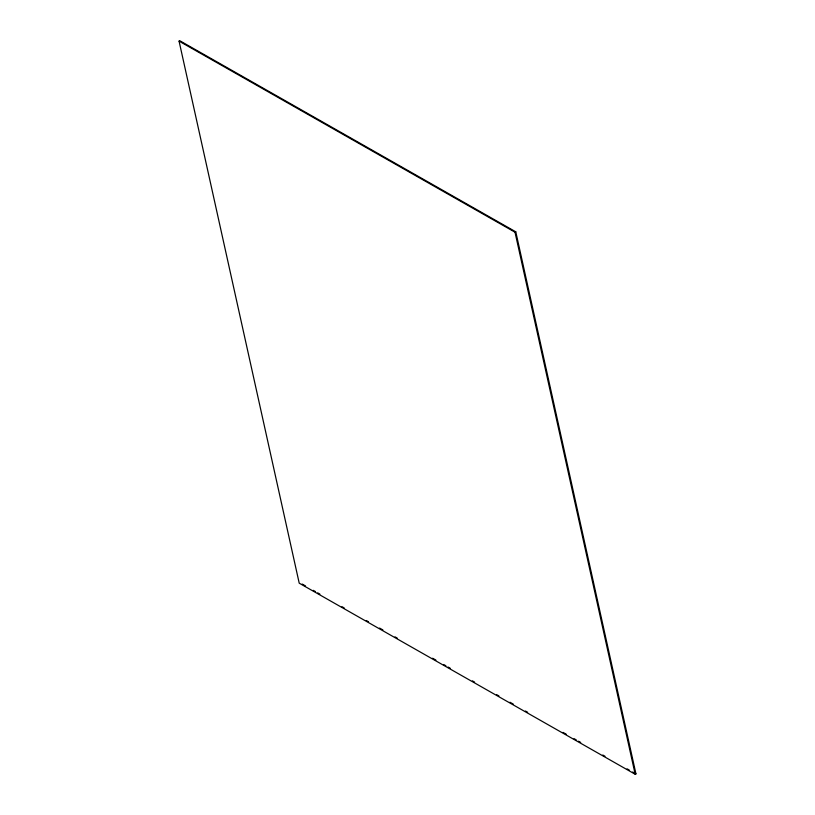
<?xml version="1.0" encoding="UTF-8"?>
<svg xmlns="http://www.w3.org/2000/svg" width="815" height="815" viewBox="0 0 815 815"><rect width="100%" height="100%" fill="white"/><g stroke="black" fill="none" stroke-linecap="round" stroke-linejoin="round"><path stroke-width="1.22" d="M179.055 41.127L179.82 40.75L515.783 231.827L635.945 773.873L635.18 774.25L299.217 583.173L179.055 41.127L515.009 232.204L635.18 774.25M515.009 232.204L515.783 231.827M302.202 584.06L305.523 585.944M313.255 590.345L315.466 591.598M317.677 592.862L319.887 594.115M341.984 606.686L344.195 607.939M366.302 620.51L368.512 621.774M379.566 628.059L382.877 629.944M395.031 636.851L397.241 638.114M432.612 658.225L435.923 660.109M443.655 664.51L445.866 665.763M448.077 667.027L450.288 668.28M472.394 680.851L474.605 682.104M496.702 694.675L498.912 695.939M509.966 702.224L513.277 704.109M525.441 711.016L527.651 712.279M563.012 732.39L566.323 734.274M574.066 738.675L576.276 739.928M578.487 741.192L580.698 742.445M602.794 755.016L605.005 756.279M627.112 768.851L629.323 770.104M632.634 771.988L635.945 773.873"/></g></svg>
